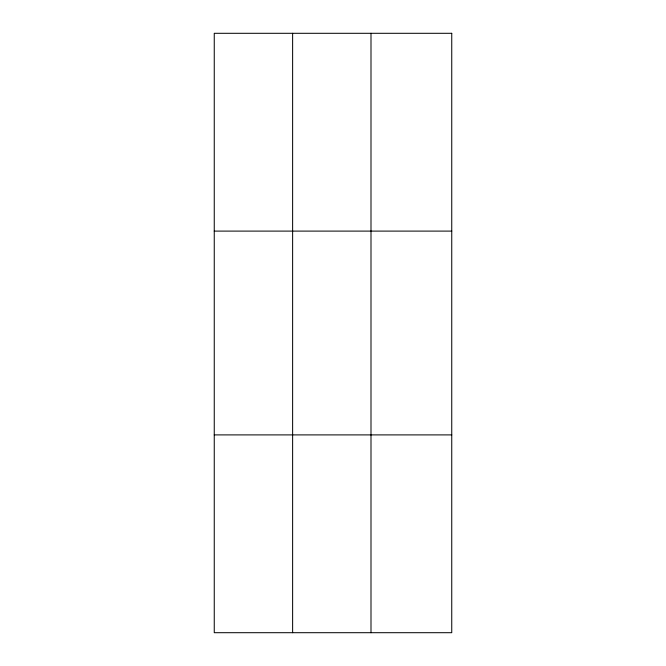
<?xml version="1.0" encoding="UTF-8"?>
<svg xmlns="http://www.w3.org/2000/svg" width="666" height="666" viewBox="0 0 666 666"><rect width="100%" height="100%" fill="white"/><g stroke="black" fill="none" stroke-linecap="round" stroke-linejoin="round"><path stroke-width="1" d="M292.624 33.3L292.624 632.7M370.995 33.3L370.995 632.7M214.252 231.102L451.748 231.102M214.252 434.898L451.748 434.898M451.748 33.3L451.748 632.7L214.252 632.7L214.252 33.3L451.748 33.3"/></g></svg>
